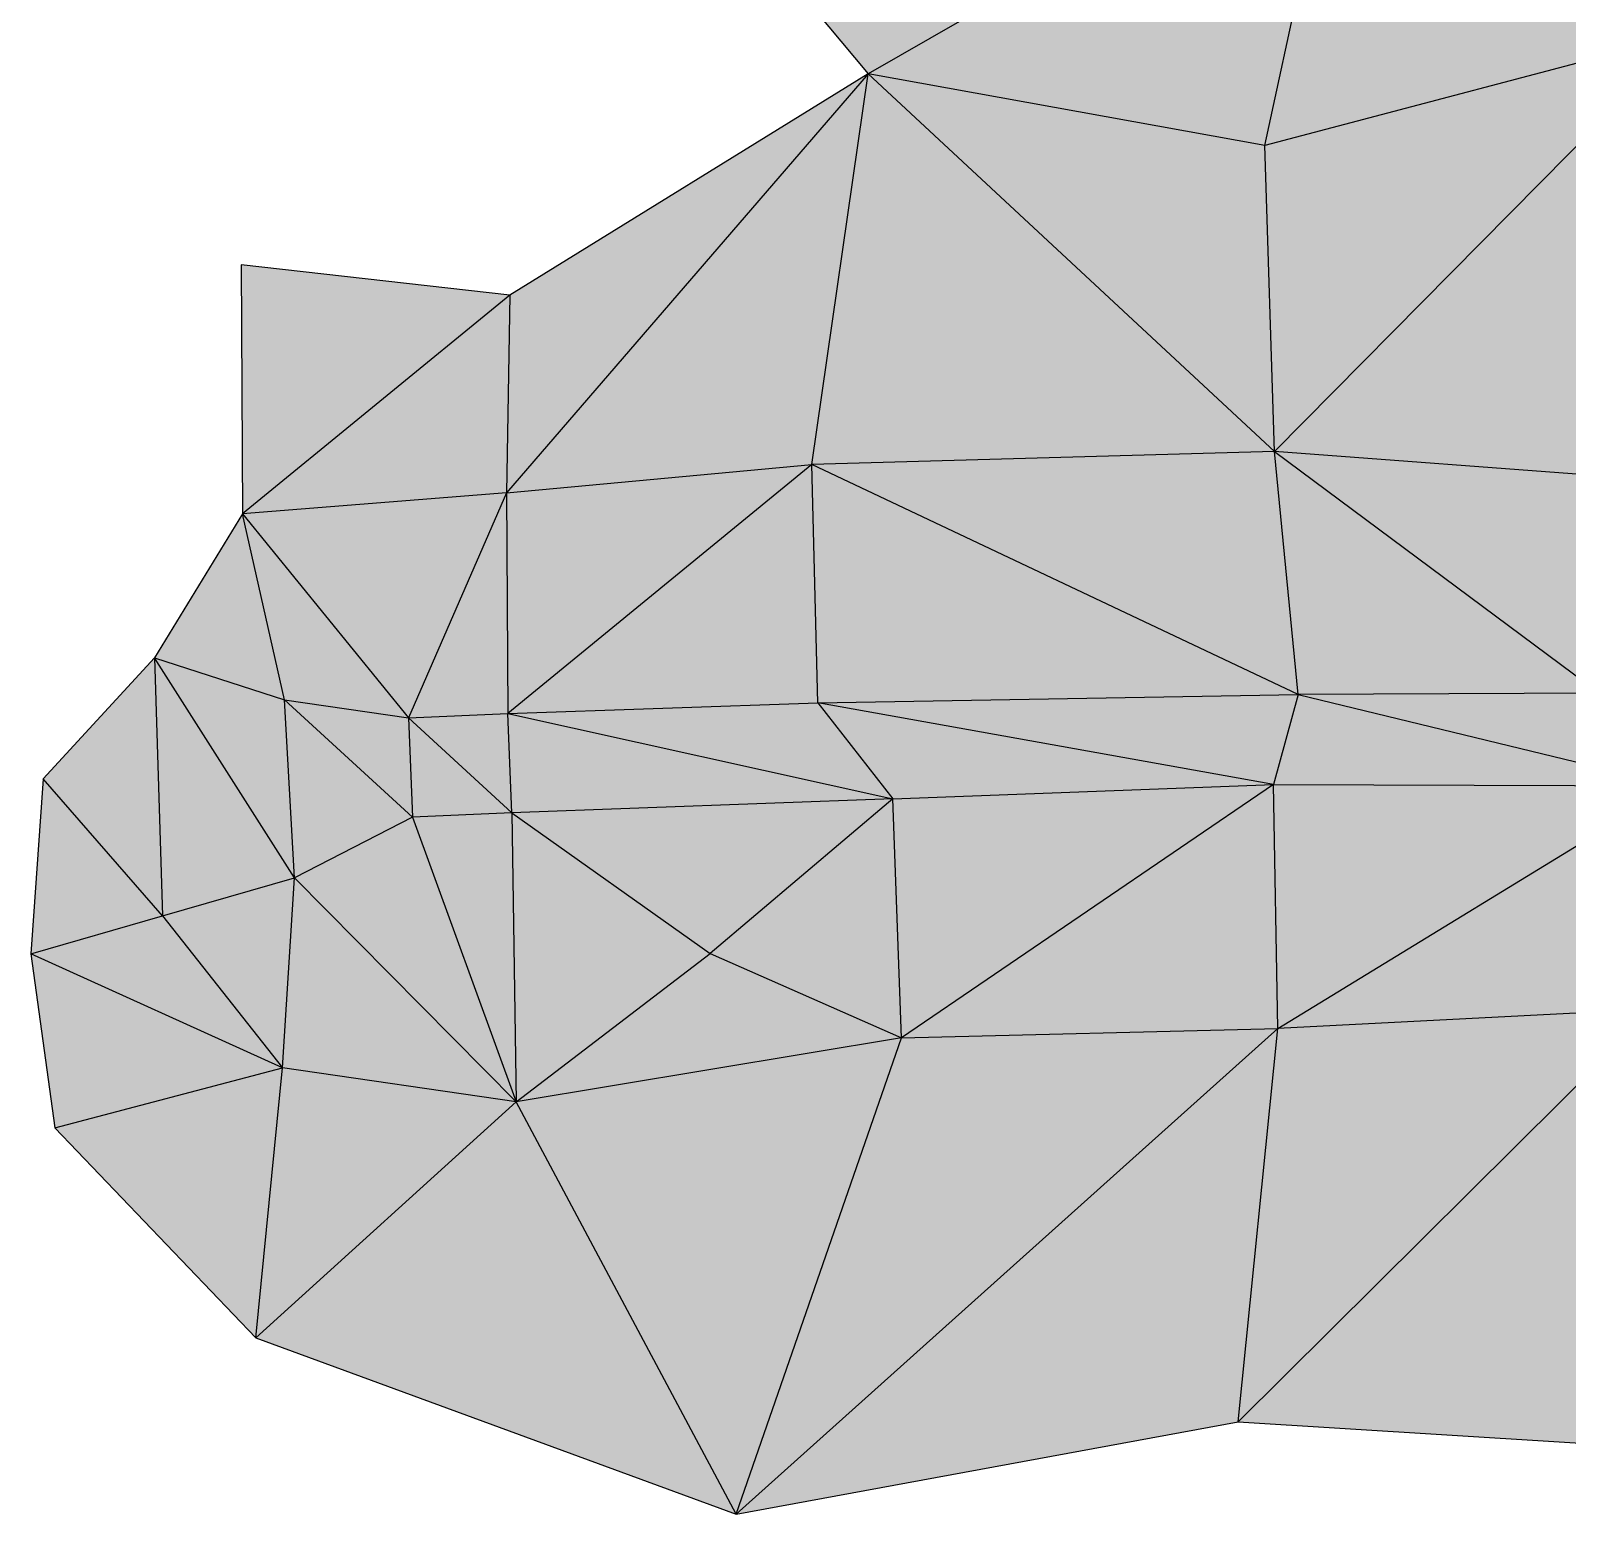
# Model space of a CAD drawing. Header units: inches. Extents: x 0 to 613718, y 0 to 269741.
# Drawn here: x 611195.4 to 611636.7, y 268682.3 to 269108.2 of the extents above; entities that cross this region are included whole.
import ezdxf

# ---------------------------------------------------------------- set-up
doc = ezdxf.new("R2010")
doc.units = ezdxf.units.IN
doc.header["$MEASUREMENT"] = 0

msp = doc.modelspace()

# ---------------------------------------------------------------- hatches: boundary and pattern name
for points in [[(611571.08, 269173.34), (611371.08, 269173.34), (611435.92, 269095.84), (611571.08, 269173.34)], [(611571.08, 269173.34), (611371.08, 269173.34), (611435.92, 269095.84), (611571.08, 269173.34)], [(611571.08, 269173.34), (611435.92, 269095.84), (611549.88, 269075.26), (611571.08, 269173.34)], [(611571.08, 269173.34), (611435.92, 269095.84), (611549.88, 269075.26), (611571.08, 269173.34)], [(611671.17, 269107.22), (611571.08, 269173.34), (611549.88, 269075.26), (611671.17, 269107.22)], [(611671.17, 269107.22), (611571.08, 269173.34), (611549.88, 269075.26), (611671.17, 269107.22)], [(611671.17, 269107.22), (611549.88, 269075.26), (611552.63, 268987.4), (611671.17, 269107.22)], [(611671.17, 269107.22), (611549.88, 269075.26), (611552.63, 268987.4), (611671.17, 269107.22)], [(611671.17, 269107.22), (611552.63, 268987.4), (611649.64, 268980.08), (611671.17, 269107.22)], [(611671.17, 269107.22), (611552.63, 268987.4), (611649.64, 268980.08), (611671.17, 269107.22)], [(611435.92, 269095.84), (611332.06, 268975.5), (611419.7, 268983.62), (611435.92, 269095.84)], [(611435.92, 269095.84), (611332.98, 269032.24), (611332.06, 268975.5), (611435.92, 269095.84)], [(611435.92, 269095.84), (611332.06, 268975.5), (611419.7, 268983.62), (611435.92, 269095.84)], [(611435.92, 269095.84), (611332.98, 269032.24), (611332.06, 268975.5), (611435.92, 269095.84)], [(611552.63, 268987.4), (611435.92, 269095.84), (611419.7, 268983.62), (611552.63, 268987.4)], [(611552.63, 268987.4), (611435.92, 269095.84), (611419.7, 268983.62), (611552.63, 268987.4)], [(611552.63, 268987.4), (611549.88, 269075.26), (611435.92, 269095.84), (611552.63, 268987.4)], [(611552.63, 268987.4), (611549.88, 269075.26), (611435.92, 269095.84), (611552.63, 268987.4)], [(611332.98, 269032.24), (611255.8, 269041.01), (611256.25, 268969.47), (611332.98, 269032.24)], [(611332.98, 269032.24), (611255.8, 269041.01), (611256.25, 268969.47), (611332.98, 269032.24)], [(611332.98, 269032.24), (611256.25, 268969.47), (611332.06, 268975.5), (611332.98, 269032.24)], [(611332.98, 269032.24), (611256.25, 268969.47), (611332.06, 268975.5), (611332.98, 269032.24)], [(611419.7, 268983.62), (611332.06, 268975.5), (611332.42, 268912.11), (611419.7, 268983.62)], [(611419.7, 268983.62), (611332.06, 268975.5), (611332.42, 268912.11), (611419.7, 268983.62)], [(611421.48, 268915.23), (611419.7, 268983.62), (611332.42, 268912.11), (611421.48, 268915.23)], [(611421.48, 268915.23), (611419.7, 268983.62), (611332.42, 268912.11), (611421.48, 268915.23)], [(611559.38, 268917.58), (611552.63, 268987.4), (611419.7, 268983.62), (611559.38, 268917.58)], [(611559.38, 268917.58), (611552.63, 268987.4), (611419.7, 268983.62), (611559.38, 268917.58)], [(611559.38, 268917.58), (611419.7, 268983.62), (611421.48, 268915.23), (611559.38, 268917.58)], [(611559.38, 268917.58), (611419.7, 268983.62), (611421.48, 268915.23), (611559.38, 268917.58)], [(611649.64, 268980.08), (611552.63, 268987.4), (611645.98, 268917.98), (611649.64, 268980.08)], [(611645.98, 268917.98), (611552.63, 268987.4), (611559.38, 268917.58), (611645.98, 268917.98)], [(611649.64, 268980.08), (611552.63, 268987.4), (611645.98, 268917.98), (611649.64, 268980.08)], [(611645.98, 268917.98), (611552.63, 268987.4), (611559.38, 268917.58), (611645.98, 268917.98)], [(611332.06, 268975.5), (611256.25, 268969.47), (611303.9, 268910.94), (611332.06, 268975.5)], [(611332.06, 268975.5), (611256.25, 268969.47), (611303.9, 268910.94), (611332.06, 268975.5)], [(611332.42, 268912.11), (611332.06, 268975.5), (611303.9, 268910.94), (611332.42, 268912.11)], [(611332.42, 268912.11), (611332.06, 268975.5), (611303.9, 268910.94), (611332.42, 268912.11)], [(611268.31, 268916.09), (611256.25, 268969.47), (611231, 268928.14), (611268.31, 268916.09)], [(611268.31, 268916.09), (611256.25, 268969.47), (611231, 268928.14), (611268.31, 268916.09)], [(611303.9, 268910.94), (611256.25, 268969.47), (611268.31, 268916.09), (611303.9, 268910.94)], [(611303.9, 268910.94), (611256.25, 268969.47), (611268.31, 268916.09), (611303.9, 268910.94)], [(611233.29, 268854.09), (611231, 268928.14), (611199.01, 268893.36), (611233.29, 268854.09)], [(611233.29, 268854.09), (611231, 268928.14), (611199.01, 268893.36), (611233.29, 268854.09)], [(611271.18, 268865), (611231, 268928.14), (611233.29, 268854.09), (611271.18, 268865)], [(611271.18, 268865), (611268.31, 268916.09), (611231, 268928.14), (611271.18, 268865)], [(611271.18, 268865), (611231, 268928.14), (611233.29, 268854.09), (611271.18, 268865)], [(611271.18, 268865), (611268.31, 268916.09), (611231, 268928.14), (611271.18, 268865)], [(611559.38, 268917.58), (611421.48, 268915.23), (611552.34, 268891.8), (611559.38, 268917.58)], [(611559.38, 268917.58), (611421.48, 268915.23), (611552.34, 268891.8), (611559.38, 268917.58)], [(611667.58, 268891.41), (611559.38, 268917.58), (611552.34, 268891.8), (611667.58, 268891.41)], [(611667.58, 268891.41), (611559.38, 268917.58), (611552.34, 268891.8), (611667.58, 268891.41)], [(611667.58, 268891.41), (611645.98, 268917.98), (611559.38, 268917.58), (611667.58, 268891.41)], [(611667.58, 268891.41), (611645.98, 268917.98), (611559.38, 268917.58), (611667.58, 268891.41)], [(611305.07, 268882.42), (611303.9, 268910.94), (611268.31, 268916.09), (611305.07, 268882.42)], [(611305.07, 268882.42), (611268.31, 268916.09), (611271.18, 268865), (611305.07, 268882.42)], [(611305.07, 268882.42), (611303.9, 268910.94), (611268.31, 268916.09), (611305.07, 268882.42)], [(611305.07, 268882.42), (611268.31, 268916.09), (611271.18, 268865), (611305.07, 268882.42)], [(611442.96, 268887.7), (611421.48, 268915.23), (611332.42, 268912.11), (611442.96, 268887.7)], [(611442.96, 268887.7), (611421.48, 268915.23), (611332.42, 268912.11), (611442.96, 268887.7)], [(611552.34, 268891.8), (611421.48, 268915.23), (611442.96, 268887.7), (611552.34, 268891.8)], [(611552.34, 268891.8), (611421.48, 268915.23), (611442.96, 268887.7), (611552.34, 268891.8)], [(611333.59, 268883.59), (611332.42, 268912.11), (611303.9, 268910.94), (611333.59, 268883.59)], [(611333.59, 268883.59), (611332.42, 268912.11), (611303.9, 268910.94), (611333.59, 268883.59)], [(611333.59, 268883.59), (611303.9, 268910.94), (611305.07, 268882.42), (611333.59, 268883.59)], [(611333.59, 268883.59), (611303.9, 268910.94), (611305.07, 268882.42), (611333.59, 268883.59)], [(611442.96, 268887.7), (611332.42, 268912.11), (611333.59, 268883.59), (611442.96, 268887.7)], [(611442.96, 268887.7), (611332.42, 268912.11), (611333.59, 268883.59), (611442.96, 268887.7)], [(611233.29, 268854.09), (611199.01, 268893.36), (611195.41, 268843.19), (611233.29, 268854.09)], [(611233.29, 268854.09), (611199.01, 268893.36), (611195.41, 268843.19), (611233.29, 268854.09)], [(611552.34, 268891.8), (611442.96, 268887.7), (611445.54, 268819.07), (611552.34, 268891.8)], [(611552.34, 268891.8), (611442.96, 268887.7), (611445.54, 268819.07), (611552.34, 268891.8)], [(611553.54, 268821.73), (611552.34, 268891.8), (611445.54, 268819.07), (611553.54, 268821.73)], [(611553.54, 268821.73), (611552.34, 268891.8), (611445.54, 268819.07), (611553.54, 268821.73)], [(611667.58, 268891.41), (611552.34, 268891.8), (611553.54, 268821.73), (611667.58, 268891.41)], [(611667.58, 268891.41), (611552.34, 268891.8), (611553.54, 268821.73), (611667.58, 268891.41)], [(611667.58, 268891.41), (611553.54, 268821.73), (611661.53, 268827.24), (611667.58, 268891.41)], [(611667.58, 268891.41), (611553.54, 268821.73), (611661.53, 268827.24), (611667.58, 268891.41)], [(611442.96, 268887.7), (611333.59, 268883.59), (611390.59, 268843.21), (611442.96, 268887.7)], [(611442.96, 268887.7), (611333.59, 268883.59), (611390.59, 268843.21), (611442.96, 268887.7)], [(611445.54, 268819.07), (611442.96, 268887.7), (611390.59, 268843.21), (611445.54, 268819.07)], [(611445.54, 268819.07), (611442.96, 268887.7), (611390.59, 268843.21), (611445.54, 268819.07)], [(611334.81, 268800.7), (611305.07, 268882.42), (611271.18, 268865), (611334.81, 268800.7)], [(611334.81, 268800.7), (611305.07, 268882.42), (611271.18, 268865), (611334.81, 268800.7)], [(611334.81, 268800.7), (611333.59, 268883.59), (611305.07, 268882.42), (611334.81, 268800.7)], [(611334.81, 268800.7), (611333.59, 268883.59), (611305.07, 268882.42), (611334.81, 268800.7)], [(611390.59, 268843.21), (611333.59, 268883.59), (611334.81, 268800.7), (611390.59, 268843.21)], [(611390.59, 268843.21), (611333.59, 268883.59), (611334.81, 268800.7), (611390.59, 268843.21)], [(611271.18, 268865), (611233.29, 268854.09), (611267.73, 268810.47), (611271.18, 268865)], [(611271.18, 268865), (611233.29, 268854.09), (611267.73, 268810.47), (611271.18, 268865)], [(611334.81, 268800.7), (611271.18, 268865), (611267.73, 268810.47), (611334.81, 268800.7)], [(611334.81, 268800.7), (611271.18, 268865), (611267.73, 268810.47), (611334.81, 268800.7)], [(611267.73, 268810.47), (611233.29, 268854.09), (611195.41, 268843.19), (611267.73, 268810.47)], [(611267.73, 268810.47), (611233.29, 268854.09), (611195.41, 268843.19), (611267.73, 268810.47)], [(611267.73, 268810.47), (611195.41, 268843.19), (611202.29, 268793.24), (611267.73, 268810.47)], [(611267.73, 268810.47), (611195.41, 268843.19), (611202.29, 268793.24), (611267.73, 268810.47)], [(611445.54, 268819.07), (611390.59, 268843.21), (611334.81, 268800.7), (611445.54, 268819.07)], [(611445.54, 268819.07), (611390.59, 268843.21), (611334.81, 268800.7), (611445.54, 268819.07)], [(611661.53, 268827.24), (611553.54, 268821.73), (611542.16, 268708.82), (611661.53, 268827.24)], [(611663.58, 268701.23), (611661.53, 268827.24), (611542.16, 268708.82), (611663.58, 268701.23)], [(611661.53, 268827.24), (611553.54, 268821.73), (611542.16, 268708.82), (611661.53, 268827.24)], [(611663.58, 268701.23), (611661.53, 268827.24), (611542.16, 268708.82), (611663.58, 268701.23)], [(611553.54, 268821.73), (611397.98, 268682.26), (611542.16, 268708.82), (611553.54, 268821.73)], [(611553.54, 268821.73), (611445.54, 268819.07), (611397.98, 268682.26), (611553.54, 268821.73)], [(611553.54, 268821.73), (611397.98, 268682.26), (611542.16, 268708.82), (611553.54, 268821.73)], [(611553.54, 268821.73), (611445.54, 268819.07), (611397.98, 268682.26), (611553.54, 268821.73)], [(611445.54, 268819.07), (611334.81, 268800.7), (611397.98, 268682.26), (611445.54, 268819.07)], [(611445.54, 268819.07), (611334.81, 268800.7), (611397.98, 268682.26), (611445.54, 268819.07)], [(611267.73, 268810.47), (611202.29, 268793.24), (611260.04, 268732.91), (611267.73, 268810.47)], [(611267.73, 268810.47), (611202.29, 268793.24), (611260.04, 268732.91), (611267.73, 268810.47)], [(611334.81, 268800.7), (611267.73, 268810.47), (611260.04, 268732.91), (611334.81, 268800.7)], [(611334.81, 268800.7), (611267.73, 268810.47), (611260.04, 268732.91), (611334.81, 268800.7)], [(611397.98, 268682.26), (611334.81, 268800.7), (611260.04, 268732.91), (611397.98, 268682.26)], [(611397.98, 268682.26), (611334.81, 268800.7), (611260.04, 268732.91), (611397.98, 268682.26)]]:
    msp.add_hatch(color=256).paths.add_polyline_path(points, flags=0)

# ---------------------------------------------------------------- linework, layer by layer
for points in [[(611371.08, 269173.34, 245.24), (611435.92, 269095.84, 245.28)], [(611371.08, 269173.34, 245.24), (611435.92, 269095.84, 245.28)], [(611571.08, 269173.34, 245.43), (611435.92, 269095.84, 245.28)], [(611571.08, 269173.34, 245.43), (611435.92, 269095.84, 245.28)], [(611549.88, 269075.26, 245.44), (611571.08, 269173.34, 245.43)], [(611549.88, 269075.26, 245.44), (611571.08, 269173.34, 245.43)], [(611671.17, 269107.22, 245.73), (611549.88, 269075.26, 245.44)], [(611671.17, 269107.22, 245.73), (611549.88, 269075.26, 245.44)], [(611552.63, 268987.4, 245.47), (611671.17, 269107.22, 245.73)], [(611552.63, 268987.4, 245.47), (611671.17, 269107.22, 245.73)], [(611435.92, 269095.84, 245.28), (611332.06, 268975.5, 245.14)], [(611435.92, 269095.84, 245.28), (611332.06, 268975.5, 245.14)], [(611435.92, 269095.84, 245.28), (611332.98, 269032.24, 245.16)], [(611435.92, 269095.84, 245.28), (611332.98, 269032.24, 245.16)], [(611419.7, 268983.62, 245.24), (611435.92, 269095.84, 245.28)], [(611419.7, 268983.62, 245.24), (611435.92, 269095.84, 245.28)], [(611549.88, 269075.26, 245.44), (611435.92, 269095.84, 245.28)], [(611435.92, 269095.84, 245.28), (611552.63, 268987.4, 245.47)], [(611549.88, 269075.26, 245.44), (611435.92, 269095.84, 245.28)], [(611435.92, 269095.84, 245.28), (611552.63, 268987.4, 245.47)], [(611552.63, 268987.4, 245.47), (611549.88, 269075.26, 245.44)], [(611552.63, 268987.4, 245.47), (611549.88, 269075.26, 245.44)], [(611255.8, 269041.01, 245.1), (611256.25, 268969.47, 245.07)], [(611332.98, 269032.24, 245.16), (611255.8, 269041.01, 245.1)], [(611255.8, 269041.01, 245.1), (611256.25, 268969.47, 245.07)], [(611332.98, 269032.24, 245.16), (611255.8, 269041.01, 245.1)], [(611332.98, 269032.24, 245.16), (611256.25, 268969.47, 245.07)], [(611332.98, 269032.24, 245.16), (611256.25, 268969.47, 245.07)], [(611332.98, 269032.24, 245.16), (611332.06, 268975.5, 245.14)], [(611332.98, 269032.24, 245.16), (611332.06, 268975.5, 245.14)], [(611332.06, 268975.5, 245.14), (611419.7, 268983.62, 245.24)], [(611332.06, 268975.5, 245.14), (611419.7, 268983.62, 245.24)], [(611419.7, 268983.62, 245.24), (611332.42, 268912.11, 245.13)], [(611419.7, 268983.62, 245.24), (611332.42, 268912.11, 245.13)], [(611552.63, 268987.4, 245.47), (611419.7, 268983.62, 245.24)], [(611552.63, 268987.4, 245.47), (611419.7, 268983.62, 245.24)], [(611421.48, 268915.23, 245.24), (611419.7, 268983.62, 245.24)], [(611559.38, 268917.58, 245.48), (611419.7, 268983.62, 245.24)], [(611421.48, 268915.23, 245.24), (611419.7, 268983.62, 245.24)], [(611559.38, 268917.58, 245.48), (611419.7, 268983.62, 245.24)], [(611649.64, 268980.08, 245.76), (611552.63, 268987.4, 245.47)], [(611552.63, 268987.4, 245.47), (611645.98, 268917.98, 245.76)], [(611559.38, 268917.58, 245.48), (611552.63, 268987.4, 245.47)], [(611649.64, 268980.08, 245.76), (611552.63, 268987.4, 245.47)], [(611552.63, 268987.4, 245.47), (611645.98, 268917.98, 245.76)], [(611559.38, 268917.58, 245.48), (611552.63, 268987.4, 245.47)], [(611332.06, 268975.5, 245.14), (611256.25, 268969.47, 245.07)], [(611332.06, 268975.5, 245.14), (611256.25, 268969.47, 245.07)], [(611332.06, 268975.5, 245.14), (611303.9, 268910.94, 245.09)], [(611332.06, 268975.5, 245.14), (611303.9, 268910.94, 245.09)], [(611332.06, 268975.5, 245.14), (611332.42, 268912.11, 245.13)], [(611332.06, 268975.5, 245.14), (611332.42, 268912.11, 245.13)], [(611256.25, 268969.47, 245.07), (611231, 268928.14, 245.03)], [(611256.25, 268969.47, 245.07), (611231, 268928.14, 245.03)], [(611268.31, 268916.09, 245.06), (611256.25, 268969.47, 245.07)], [(611256.25, 268969.47, 245.07), (611303.9, 268910.94, 245.09)], [(611268.31, 268916.09, 245.06), (611256.25, 268969.47, 245.07)], [(611256.25, 268969.47, 245.07), (611303.9, 268910.94, 245.09)], [(611231, 268928.14, 245.03), (611199.01, 268893.36, 244.99)], [(611231, 268928.14, 245.03), (611199.01, 268893.36, 244.99)], [(611231, 268928.14, 245.03), (611268.31, 268916.09, 245.06)], [(611231, 268928.14, 245.03), (611233.29, 268854.09, 245.03)], [(611271.18, 268865, 245.06), (611231, 268928.14, 245.03)], [(611231, 268928.14, 245.03), (611268.31, 268916.09, 245.06)], [(611231, 268928.14, 245.03), (611233.29, 268854.09, 245.03)], [(611271.18, 268865, 245.06), (611231, 268928.14, 245.03)], [(611421.48, 268915.23, 245.24), (611559.38, 268917.58, 245.48)], [(611421.48, 268915.23, 245.24), (611559.38, 268917.58, 245.48)], [(611559.38, 268917.58, 245.48), (611552.34, 268891.8, 245.65)], [(611559.38, 268917.58, 245.48), (611552.34, 268891.8, 245.65)], [(611645.98, 268917.98, 245.76), (611559.38, 268917.58, 245.48)], [(611645.98, 268917.98, 245.76), (611559.38, 268917.58, 245.48)], [(611559.38, 268917.58, 245.48), (611667.58, 268891.41, 246.18)], [(611559.38, 268917.58, 245.48), (611667.58, 268891.41, 246.18)], [(611268.31, 268916.09, 245.06), (611303.9, 268910.94, 245.09)], [(611268.31, 268916.09, 245.06), (611305.07, 268882.42, 245.09)], [(611271.18, 268865, 245.06), (611268.31, 268916.09, 245.06)], [(611268.31, 268916.09, 245.06), (611303.9, 268910.94, 245.09)], [(611268.31, 268916.09, 245.06), (611305.07, 268882.42, 245.09)], [(611271.18, 268865, 245.06), (611268.31, 268916.09, 245.06)], [(611332.42, 268912.11, 245.13), (611421.48, 268915.23, 245.24)], [(611332.42, 268912.11, 245.13), (611421.48, 268915.23, 245.24)], [(611421.48, 268915.23, 245.24), (611442.96, 268887.7, 245.26)], [(611552.34, 268891.8, 245.65), (611421.48, 268915.23, 245.24)], [(611421.48, 268915.23, 245.24), (611442.96, 268887.7, 245.26)], [(611552.34, 268891.8, 245.65), (611421.48, 268915.23, 245.24)], [(611303.9, 268910.94, 245.09), (611332.42, 268912.11, 245.13)], [(611303.9, 268910.94, 245.09), (611332.42, 268912.11, 245.13)], [(611303.9, 268910.94, 245.09), (611305.07, 268882.42, 245.09)], [(611333.59, 268883.59, 245.12), (611303.9, 268910.94, 245.09)], [(611303.9, 268910.94, 245.09), (611305.07, 268882.42, 245.09)], [(611333.59, 268883.59, 245.12), (611303.9, 268910.94, 245.09)], [(611332.42, 268912.11, 245.13), (611442.96, 268887.7, 245.26)], [(611333.59, 268883.59, 245.12), (611332.42, 268912.11, 245.13)], [(611332.42, 268912.11, 245.13), (611442.96, 268887.7, 245.26)], [(611333.59, 268883.59, 245.12), (611332.42, 268912.11, 245.13)], [(611199.01, 268893.36, 244.99), (611195.41, 268843.19, 244.99)], [(611199.01, 268893.36, 244.99), (611195.41, 268843.19, 244.99)], [(611233.29, 268854.09, 245.03), (611199.01, 268893.36, 244.99)], [(611233.29, 268854.09, 245.03), (611199.01, 268893.36, 244.99)], [(611442.96, 268887.7, 245.26), (611552.34, 268891.8, 245.65)], [(611442.96, 268887.7, 245.26), (611552.34, 268891.8, 245.65)], [(611552.34, 268891.8, 245.65), (611445.54, 268819.07, 245.31)], [(611552.34, 268891.8, 245.65), (611445.54, 268819.07, 245.31)], [(611552.34, 268891.8, 245.65), (611667.58, 268891.41, 246.18)], [(611553.54, 268821.73, 245.66), (611552.34, 268891.8, 245.65)], [(611552.34, 268891.8, 245.65), (611667.58, 268891.41, 246.18)], [(611553.54, 268821.73, 245.66), (611552.34, 268891.8, 245.65)], [(611553.54, 268821.73, 245.66), (611667.58, 268891.41, 246.18)], [(611553.54, 268821.73, 245.66), (611667.58, 268891.41, 246.18)], [(611442.96, 268887.7, 245.26), (611333.59, 268883.59, 245.12)], [(611442.96, 268887.7, 245.26), (611333.59, 268883.59, 245.12)], [(611442.96, 268887.7, 245.26), (611390.59, 268843.21, 245.21)], [(611442.96, 268887.7, 245.26), (611390.59, 268843.21, 245.21)], [(611445.54, 268819.07, 245.31), (611442.96, 268887.7, 245.26)], [(611445.54, 268819.07, 245.31), (611442.96, 268887.7, 245.26)], [(611305.07, 268882.42, 245.09), (611271.18, 268865, 245.06)], [(611305.07, 268882.42, 245.09), (611271.18, 268865, 245.06)], [(611333.59, 268883.59, 245.12), (611305.07, 268882.42, 245.09)], [(611333.59, 268883.59, 245.12), (611305.07, 268882.42, 245.09)], [(611305.07, 268882.42, 245.09), (611334.81, 268800.7, 245.13)], [(611305.07, 268882.42, 245.09), (611334.81, 268800.7, 245.13)], [(611333.59, 268883.59, 245.12), (611390.59, 268843.21, 245.21)], [(611333.59, 268883.59, 245.12), (611334.81, 268800.7, 245.13)], [(611333.59, 268883.59, 245.12), (611390.59, 268843.21, 245.21)], [(611333.59, 268883.59, 245.12), (611334.81, 268800.7, 245.13)], [(611233.29, 268854.09, 245.03), (611271.18, 268865, 245.06)], [(611233.29, 268854.09, 245.03), (611271.18, 268865, 245.06)], [(611267.73, 268810.47, 245.06), (611271.18, 268865, 245.06)], [(611267.73, 268810.47, 245.06), (611271.18, 268865, 245.06)], [(611271.18, 268865, 245.06), (611334.81, 268800.7, 245.13)], [(611271.18, 268865, 245.06), (611334.81, 268800.7, 245.13)], [(611195.41, 268843.19, 244.99), (611233.29, 268854.09, 245.03)], [(611195.41, 268843.19, 244.99), (611233.29, 268854.09, 245.03)], [(611233.29, 268854.09, 245.03), (611267.73, 268810.47, 245.06)], [(611233.29, 268854.09, 245.03), (611267.73, 268810.47, 245.06)], [(611195.41, 268843.19, 244.99), (611202.29, 268793.24, 244.99)], [(611267.73, 268810.47, 245.06), (611195.41, 268843.19, 244.99)], [(611195.41, 268843.19, 244.99), (611202.29, 268793.24, 244.99)], [(611267.73, 268810.47, 245.06), (611195.41, 268843.19, 244.99)], [(611334.81, 268800.7, 245.13), (611390.59, 268843.21, 245.21)], [(611334.81, 268800.7, 245.13), (611390.59, 268843.21, 245.21)], [(611390.59, 268843.21, 245.21), (611445.54, 268819.07, 245.31)], [(611390.59, 268843.21, 245.21), (611445.54, 268819.07, 245.31)], [(611542.16, 268708.82, 245.64), (611661.53, 268827.24, 246.16)], [(611542.16, 268708.82, 245.64), (611661.53, 268827.24, 246.16)], [(611661.53, 268827.24, 246.16), (611553.54, 268821.73, 245.66)], [(611661.53, 268827.24, 246.16), (611553.54, 268821.73, 245.66)], [(611553.54, 268821.73, 245.66), (611397.98, 268682.26, 245.24)], [(611553.54, 268821.73, 245.66), (611397.98, 268682.26, 245.24)], [(611445.54, 268819.07, 245.31), (611553.54, 268821.73, 245.66)], [(611445.54, 268819.07, 245.31), (611553.54, 268821.73, 245.66)], [(611542.16, 268708.82, 245.64), (611553.54, 268821.73, 245.66)], [(611542.16, 268708.82, 245.64), (611553.54, 268821.73, 245.66)], [(611445.54, 268819.07, 245.31), (611334.81, 268800.7, 245.13)], [(611445.54, 268819.07, 245.31), (611334.81, 268800.7, 245.13)], [(611397.98, 268682.26, 245.24), (611445.54, 268819.07, 245.31)], [(611397.98, 268682.26, 245.24), (611445.54, 268819.07, 245.31)], [(611202.29, 268793.24, 244.99), (611267.73, 268810.47, 245.06)], [(611202.29, 268793.24, 244.99), (611267.73, 268810.47, 245.06)], [(611260.04, 268732.91, 245.04), (611267.73, 268810.47, 245.06)], [(611260.04, 268732.91, 245.04), (611267.73, 268810.47, 245.06)], [(611334.81, 268800.7, 245.13), (611267.73, 268810.47, 245.06)], [(611334.81, 268800.7, 245.13), (611267.73, 268810.47, 245.06)], [(611334.81, 268800.7, 245.13), (611260.04, 268732.91, 245.04)], [(611334.81, 268800.7, 245.13), (611260.04, 268732.91, 245.04)], [(611397.98, 268682.26, 245.24), (611334.81, 268800.7, 245.13)], [(611397.98, 268682.26, 245.24), (611334.81, 268800.7, 245.13)], [(611202.29, 268793.24, 244.99), (611260.04, 268732.91, 245.04)], [(611202.29, 268793.24, 244.99), (611260.04, 268732.91, 245.04)], [(611260.04, 268732.91, 245.04), (611397.98, 268682.26, 245.24)], [(611260.04, 268732.91, 245.04), (611397.98, 268682.26, 245.24)], [(611397.98, 268682.26, 245.24), (611542.16, 268708.82, 245.64)], [(611397.98, 268682.26, 245.24), (611542.16, 268708.82, 245.64)], [(611542.16, 268708.82, 245.64), (611663.58, 268701.23, 246.17)], [(611542.16, 268708.82, 245.64), (611663.58, 268701.23, 246.17)]]:
    msp.add_polyline3d(points)

doc.saveas('drawing.dxf')
